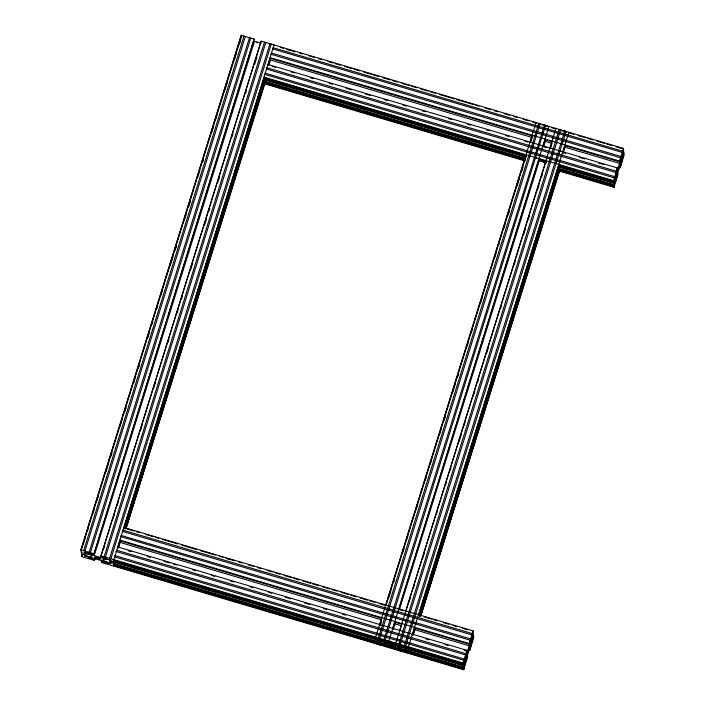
<?xml version="1.0" encoding="UTF-8"?>
<svg xmlns="http://www.w3.org/2000/svg" width="705" height="705" viewBox="0 0 705 705"><rect width="100%" height="100%" fill="white"/><g stroke="black" fill="none" stroke-linecap="round" stroke-linejoin="round"><path stroke-width="1.06" d="M270.226 61.837L269.751 62.489M111.223 560.501L110.685 563.7L103.494 560.475L103.344 559.109L108.755 559.603L110.306 560.07L110.421 561.171L463.308 665.661L463.238 664.974L113.17 561.18L463.211 664.7L463.123 663.846L113.011 560.043L463.088 663.581L466.974 650.362L117.585 546.904L117.656 547.618M268.023 65.177L267.944 64.463L617.342 167.922L613.456 181.141L558.563 164.882M196.184 181.018L80.969 550.684L81.639 550.79L80.881 549.856L241.269 35.25L254.152 39.066L93.844 554.386C67.75 548.129 126.054 565.436 100.833 556.457L261.141 41.137L623.423 148.411L619.554 161.78L564.661 145.53M558.783 166.97L613.667 183.221L613.791 181.696M559.118 170.222L614.002 186.472L614.108 184.78M525.34 160.22L264.613 83.014L264.719 81.392L264.498 81.895L525.225 159.092M245.322 36.484L84.935 551.09L80.881 549.856M84.944 551.054L90.399 552.702L250.795 38.07M100.753 555.734L105.415 557.153L265.811 42.52M271.275 44.133L110.879 558.774L105.424 557.117M379.131 644.696L380.444 645.084M384.595 646.318L385.899 646.705M399.62 650.768L400.925 651.156M405.075 652.381L406.38 652.768M114.457 565.058L114.333 566.291M118.44 547.045L120.344 540.506M268.517 65.539L270.702 58.066M102.031 559.655L101.45 562.475L463.731 669.75L463.67 669.186L113.558 565.384L463.643 668.913L463.555 668.058L113.496 564.273L463.529 667.794L465.124 663.211L466.543 655.315L464.745 659.58L463.308 665.661M466.974 650.362C458.929 681.286 478.166 616.108 469.186 644.22L414.302 627.97M617.342 167.922C609.296 198.845 628.534 133.668 619.554 161.78M113.875 559.867L113.91 562.202M118.51 547.732L118.713 547.001M264.745 82.926L264.701 83.851L524.37 160.74M525.956 156.316L264.181 78.801L264.287 77.18L264.058 77.682L525.842 155.197M526.053 157.277L264.278 79.762L264.41 78.246L264.181 78.801M463.123 663.846L463.308 663.008L463.088 663.581M463.238 664.974L463.423 664.136L463.211 664.7M463.555 668.058L463.749 667.221L463.529 667.794M463.67 669.186L463.872 668.358L463.643 668.913M558.677 166.01L613.57 182.26L613.685 180.586L613.456 181.141M623.423 148.411L623.696 151.064L622.022 154.95L620.603 162.846L622.4 158.581L623.846 152.5L624.119 155.144L620.171 167.799C628.217 136.876 608.979 202.053 617.959 173.941L614.09 187.31L559.206 171.059M614.09 187.31L614.222 185.909L614.002 186.472M80.943 550.42L241.269 35.25M196.845 178.911L241.533 36.131M83.349 544.189L84.988 538.937M87.605 530.539L88.583 527.384M92.514 514.782L94.153 509.53M96.77 501.132L98.409 495.879M105.935 471.724L108.878 462.277M110.844 455.976L111.831 452.822M120.009 426.569L122.3 419.219M124.265 412.918L125.904 407.666M133.43 383.511L135.721 376.153M138.339 367.754L139.326 364.608M147.504 338.347L149.143 333.095M151.76 324.697L152.738 321.542M156.669 308.94L157.656 305.794M160.925 295.289L162.564 290.037M170.09 265.882L173.033 256.435M174.999 250.134L176.638 244.882M184.164 220.727L186.455 213.377M188.42 207.076L190.059 201.824M197.585 177.669L199.876 170.319M202.494 161.912L203.481 158.766M211.659 132.505L213.298 127.261M215.915 118.854L216.893 115.708M225.08 89.447L227.371 82.097M234.245 60.04L236.536 52.69M239.154 44.292L240.793 39.039M110.87 456.241L111.857 453.095M124.944 411.086L125.931 407.931M138.365 368.028L139.352 364.873M175.025 250.398L176.664 245.146M189.099 205.243L190.086 202.088M202.52 162.185L203.507 159.03M239.18 44.556L240.167 41.41M95.122 558.307L94.461 560.404L81.577 556.589L82.238 554.491M83.657 550.711L244.027 36.07M80.969 550.684C81.551 552.297 81.762 551.389 81.154 552.5L84.653 553.54L84.538 552.438L86.089 552.896L91.729 555.663L91.87 557.029L84.917 556.078L85.455 552.87M84.917 556.078L86.222 551.874M86.468 556.536L87.446 553.381M89.112 552.323L249.5 37.726M93.844 554.386L254.152 39.066M94.135 555.884L254.523 41.278L261.229 43.269M94.461 560.404L95.043 557.585M100.833 556.457L261.141 41.137M100.841 557.866L101.494 555.769M103.785 548.42L104.772 545.265M112.95 519.012L114.589 513.76M117.206 505.362L118.184 502.207M126.371 475.954L128.01 470.702M140.445 430.79L142.084 425.547M153.866 387.732L155.505 382.48M167.94 342.577L168.927 339.422M177.105 313.17L178.092 310.024M181.361 299.519L182.339 296.364M190.526 270.112L192.817 262.762M204.6 224.957L206.239 219.704M208.856 211.297L209.834 208.151M218.021 181.89L219.66 176.647M232.095 136.735L233.082 133.589M245.516 93.677L246.494 90.522M254.681 64.27L256.973 56.92M104.137 556.774L264.507 42.133M103.494 560.475L104.146 558.378M109.592 558.386L269.971 43.745M109.125 563.242L110.438 559.047M117.656 547.785L119.921 540.162M123.877 527.834L264.269 77.021M267.865 65.468L270.156 58.118M114.871 557.673L115.356 556.113M118.096 547.855L120.361 540.233M124.318 527.904L264.384 78.14M268.305 65.539L270.597 58.189M118.493 547.503L120.132 542.251M124.388 528.591L264.807 78.043M114.721 561.541L114.254 565.454L114.404 565.005M125.19 527.93L264.957 79.48M125.261 528.627L264.701 81.234M125.287 528.891L264.727 81.507M125.71 528.697L264.816 82.353M126.063 527.913L264.842 82.626M126.116 528.477L264.904 83.19M379.669 625.115L381.634 618.814M386.217 604.106L525.983 155.673M530.239 142.013L532.204 135.713M379.695 625.379L381.661 619.078M386.243 604.379L526.009 155.937M530.266 142.287L531.905 137.034M380.118 625.185L381.097 622.03M388.622 597.875L390.914 590.526M393.531 582.127L394.518 578.972M402.696 552.72L404.335 547.468M406.952 539.069L407.939 535.915M416.117 509.662L417.757 504.41M425.282 480.255L426.269 477.109M430.191 464.507L431.83 459.255M439.356 435.1L441.647 427.741M443.612 421.44L445.252 416.197M452.777 392.042L455.069 384.683M457.686 376.285L458.673 373.139M466.851 346.878L468.49 341.625M471.107 333.227L472.094 330.072M480.272 303.82L482.564 296.47M494.346 258.664L495.985 253.412M498.602 245.005L499.589 241.859M503.511 229.257L505.15 224.005M507.767 215.607L509.407 210.354M516.932 186.199L519.224 178.85M521.841 170.443L522.828 167.297M531.006 141.035L531.993 137.889M380.145 625.45L381.123 622.303M393.566 582.392L394.544 579.246M444.3 419.616L445.278 416.461M457.712 376.558L458.699 373.403M508.455 213.774L509.433 210.619M521.867 170.716L522.854 167.561M380.259 640.166L379.713 643.374M548.957 126.362L388.64 641.682C362.546 635.425 420.85 652.733 395.628 643.753L555.945 128.433M392.896 628.032L394.862 621.731M398.792 609.129L539.21 158.59M543.141 145.979L545.097 139.678M393.187 629.53L395.152 623.229M399.409 609.569L539.827 159.03M543.758 146.428L545.388 141.176M399.885 630.103L401.524 624.85M405.78 611.191L545.873 161.709M550.455 147.001L552.086 141.749M409.059 602.105L410.698 596.853M413.315 588.455L414.302 585.3M422.48 559.047L424.119 553.795M436.554 513.892L437.541 510.737M445.719 484.485L446.706 481.33M449.975 470.834L450.962 467.679M459.14 441.427L461.431 434.068M464.049 425.67L465.036 422.524M473.214 396.263L474.853 391.011M477.47 382.612L478.448 379.457M486.635 353.205L488.274 347.953M500.709 308.05L501.696 304.895M514.13 264.992L515.108 261.837M523.295 235.585L525.586 228.235M528.204 219.828L529.191 216.682M537.369 190.421L539.008 185.177M541.625 176.77L542.603 173.624M550.79 147.363L551.768 144.217M403.93 650.539L398.29 647.772L398.942 645.665M406.027 647.798L405.481 650.997M412.451 635.082L414.716 627.459M418.673 615.13L559.065 164.318M563.022 151.98L564.961 145.415M412.901 635.152L415.157 627.529M419.114 615.201L559.506 164.388M563.136 153.108L565.401 145.486M413.297 634.791L414.937 629.547M419.519 614.839L559.276 166.398M409.517 648.838C408.697 652.002 407.957 651.737 409.138 653.588M419.66 616.276L559.752 166.785M420.065 615.914L559.171 169.579M420.092 616.188L559.197 169.852M420.506 615.994L559.285 170.707M420.532 616.258L559.647 169.923M420.92 615.773L559.699 170.487M469.186 644.22L473.055 630.852L123.666 527.393M613.667 183.221L615.112 177.14L616.91 172.875L615.483 180.771L613.888 185.353L559.003 169.094M463.731 669.75L467.6 656.381C458.62 684.493 477.858 619.316 469.812 650.239L473.751 637.584L473.478 634.941L472.042 641.021L470.244 645.287L471.663 637.39L473.328 633.504L473.055 630.852M613.57 182.26L613.764 181.731M613.888 185.353L614.081 184.816M120.916 536.39L121.154 535.456L472.526 639.47M119.171 545.547L119.577 544.436M113.857 559.664L113.699 560.123L274.025 44.953L274.086 45.517M266.552 69.028L266.913 67.759L616.311 171.227M120.819 536.646L470.173 640.184M273.425 45.481L273.91 45.464M116.166 551.504L116.554 550.2L465.943 653.667M620.515 157.77L271.117 54.303L271.513 53.016L620.902 156.475M622.207 152.403L272.782 48.936L273.188 47.702L622.577 151.161M614.249 177.898L264.842 74.413L265.247 73.17L614.637 176.638M471.821 634.861L122.423 531.376L122.82 530.089L472.218 633.557M463.908 660.312L114.483 556.844L114.88 555.566L464.278 659.078M381.264 643.832L386.675 644.326L386.534 642.96L380.894 640.193L379.343 639.735L379.449 640.836M568.538 132.725L568.829 132.249L408.442 646.846C407.719 647.692 408.107 648.133 408.715 649.499M280.423 47.394L283.586 48.328M289.922 50.205L295.192 51.765M299.422 53.016L302.586 53.959M308.922 55.827L314.201 57.396M318.422 58.647L321.586 59.581M327.922 61.458L333.201 63.018M335.307 63.644L340.586 65.204M344.807 66.455L352.2 68.649M354.307 69.275L359.585 70.835M363.806 72.086L371.2 74.272M373.306 74.897L378.585 76.457M382.806 77.709L390.2 79.903M392.306 80.52L397.585 82.088M401.806 83.34L409.2 85.525M411.306 86.151L416.584 87.711M420.806 88.962L428.199 91.148M430.306 91.773L435.584 93.342M439.805 94.593L454.584 98.964M456.699 99.59L473.584 104.596M475.699 105.221L478.862 106.155M485.199 108.032L490.477 109.592M494.699 110.844L497.862 111.778M504.198 113.655L509.477 115.223M513.698 116.466L516.862 117.409M523.198 119.286L528.477 120.846M532.698 122.097L535.862 123.031M542.198 124.908L547.477 126.468M551.698 127.72L554.861 128.662M559.091 129.914L566.476 132.099M568.591 132.725L573.87 134.285M578.091 135.536L585.476 137.722M587.591 138.347L592.87 139.916M597.091 141.167L604.476 143.353M606.591 143.979L611.87 145.538M616.091 146.79L623.476 148.975M286.776 49.535L289.949 50.469M620.285 157.964L622.4 158.581M619.475 161.066L270.086 57.599L270.156 58.321L532.998 136.153M544.604 139.59L551.997 141.775M270.253 59.943L532.037 137.457M544.701 141.212L552.094 143.397M564.758 147.151L619.651 163.401M272.245 66.429L275.408 67.372M291.244 72.06L294.408 72.994M310.244 77.682L313.408 78.616M329.244 83.313L332.407 84.247M346.129 88.31L351.407 89.87M365.128 93.932L370.407 95.501M384.128 99.564L387.301 100.498M403.128 105.186L406.3 106.129M422.136 110.817L425.3 111.751M448.521 118.634L451.685 119.568M467.521 124.256L470.684 125.19M486.521 129.879L489.684 130.822M505.52 135.51L508.693 136.444M524.52 141.132L527.692 142.075M543.52 146.763L546.692 147.697M562.519 152.386L565.692 153.329M579.413 157.391L584.692 158.951M598.413 163.014L603.691 164.582M266.516 69.046L615.906 172.513M613.394 180.577L264.005 77.109L264.058 77.682M534.284 157.7L536.399 158.325M538.505 158.951L545.899 161.137M264.093 77.947L525.868 155.461M538.532 159.215L545.926 161.401M558.589 165.155L613.482 181.405M538.62 160.07L546.014 162.256M264.208 79.066L525.983 156.589M538.655 160.343L546.04 162.529M558.704 166.274L613.597 182.533M542.947 162.282L546.111 163.216M525.146 158.405L264.428 81.198L264.498 81.895M557.875 168.098L613.817 184.657M264.525 82.159L525.251 159.365M559.03 169.367L613.914 185.618M264.639 83.278L525.366 160.484M559.144 170.487L614.029 186.746M126.891 528.891L134.276 531.085M136.391 531.702L139.555 532.645M145.891 534.522L153.276 536.708M155.391 537.333L158.554 538.267M162.776 539.519L177.554 543.899M181.775 545.15L196.554 549.521M200.775 550.772L215.554 555.152M219.784 556.404L222.947 557.338M229.284 559.215L234.554 560.775M238.783 562.026L241.947 562.96M248.283 564.837L253.562 566.406M257.783 567.648L260.947 568.591M267.283 570.468L272.562 572.028M274.668 572.654L279.947 574.214M284.168 575.465L291.562 577.651M293.668 578.276L298.946 579.845M303.168 581.096L310.561 583.282M312.668 583.907L317.946 585.467M322.167 586.719L329.561 588.904M331.667 589.53L336.946 591.098M341.167 592.35L348.561 594.535M350.667 595.161L355.946 596.721M360.167 597.972L367.561 600.158M369.667 600.783L374.945 602.352M379.167 603.595L384.445 605.163M398.166 609.226L403.445 610.786M424.56 617.042L431.945 619.228M434.06 619.854L437.223 620.788M443.56 622.665L448.838 624.225M453.059 625.476L456.223 626.419M462.559 628.287L467.838 629.856M226.138 558.545L229.31 559.479M469.116 643.498L119.718 540.039L119.797 540.761L381.572 618.276M394.245 622.03L401.63 624.216M119.894 542.383L381.678 619.898M394.342 623.652L401.727 625.837M414.399 629.591L469.283 645.842M128.213 550.746L131.377 551.68M147.213 556.368L150.376 557.311M164.106 561.374L169.376 562.934M173.606 564.185L176.77 565.128M192.606 569.816L195.77 570.75M211.606 575.439L214.769 576.373M230.606 581.061L233.769 582.004M249.605 586.692L252.769 587.626M268.605 592.315L271.769 593.258M285.49 597.32L290.768 598.88M304.489 602.942L309.768 604.511M323.489 608.574L326.662 609.508M342.489 614.196L345.661 615.139M425.882 638.889L429.045 639.832M444.881 644.52L448.054 645.454M463.881 650.142L467.054 651.085M116.158 551.486L465.547 654.954M463.009 662.585L465.124 663.211M90.407 552.676L93.765 553.672M110.888 558.739L463.035 663.017M84.803 554.976L81.304 553.936C82.106 555.32 82.177 555.69 81.577 556.589M110.57 562.608L463.458 667.097M94.391 559.682C69.169 550.711 127.473 568.01 101.379 561.753M544.612 125.199L545.591 125.367L385.203 639.964L384.569 639.92L383.917 639.62L544.471 125.129M536.126 123.111L536.073 122.547L375.686 637.153C376.514 638.439 376.47 638.765 375.959 639.796M405.216 648.459L405.111 647.366L403.551 646.899L398.149 646.406L398.29 647.772M396.254 649.772L396.175 649.049C422.277 655.306 363.974 638.007 389.186 646.978L389.266 647.701M376.109 641.233C376.875 642.625 377.069 642.986 376.382 643.885M241.357 36.087L241.445 36.942M256.514 42.538A2.996 0.546 17.3 0 1 257.202 42.679M467.53 652.865L469.222 647.437L467.53 652.865M617.897 170.425L619.633 165.049L617.897 170.425M379.748 638.351L378.435 637.963L538.823 123.357L540.127 123.745L379.739 638.386M400.228 644.414L398.924 644.026L559.303 129.429L560.616 129.817L400.22 644.449M405.683 646.036L404.379 645.648L564.767 131.042L566.071 131.43L405.683 646.036M390.429 645.181A2.996 0.546 17.3 0 0 395.188 646.335A2.996 0.546 17.3 0 0 391.61 644.582A2.996 0.546 17.3 0 0 390.429 645.181M95.633 557.884A2.996 0.546 17.3 0 0 100.392 559.039A2.996 0.546 17.3 0 0 96.814 557.285A2.996 0.546 17.3 0 0 95.633 557.884"/></g></svg>
